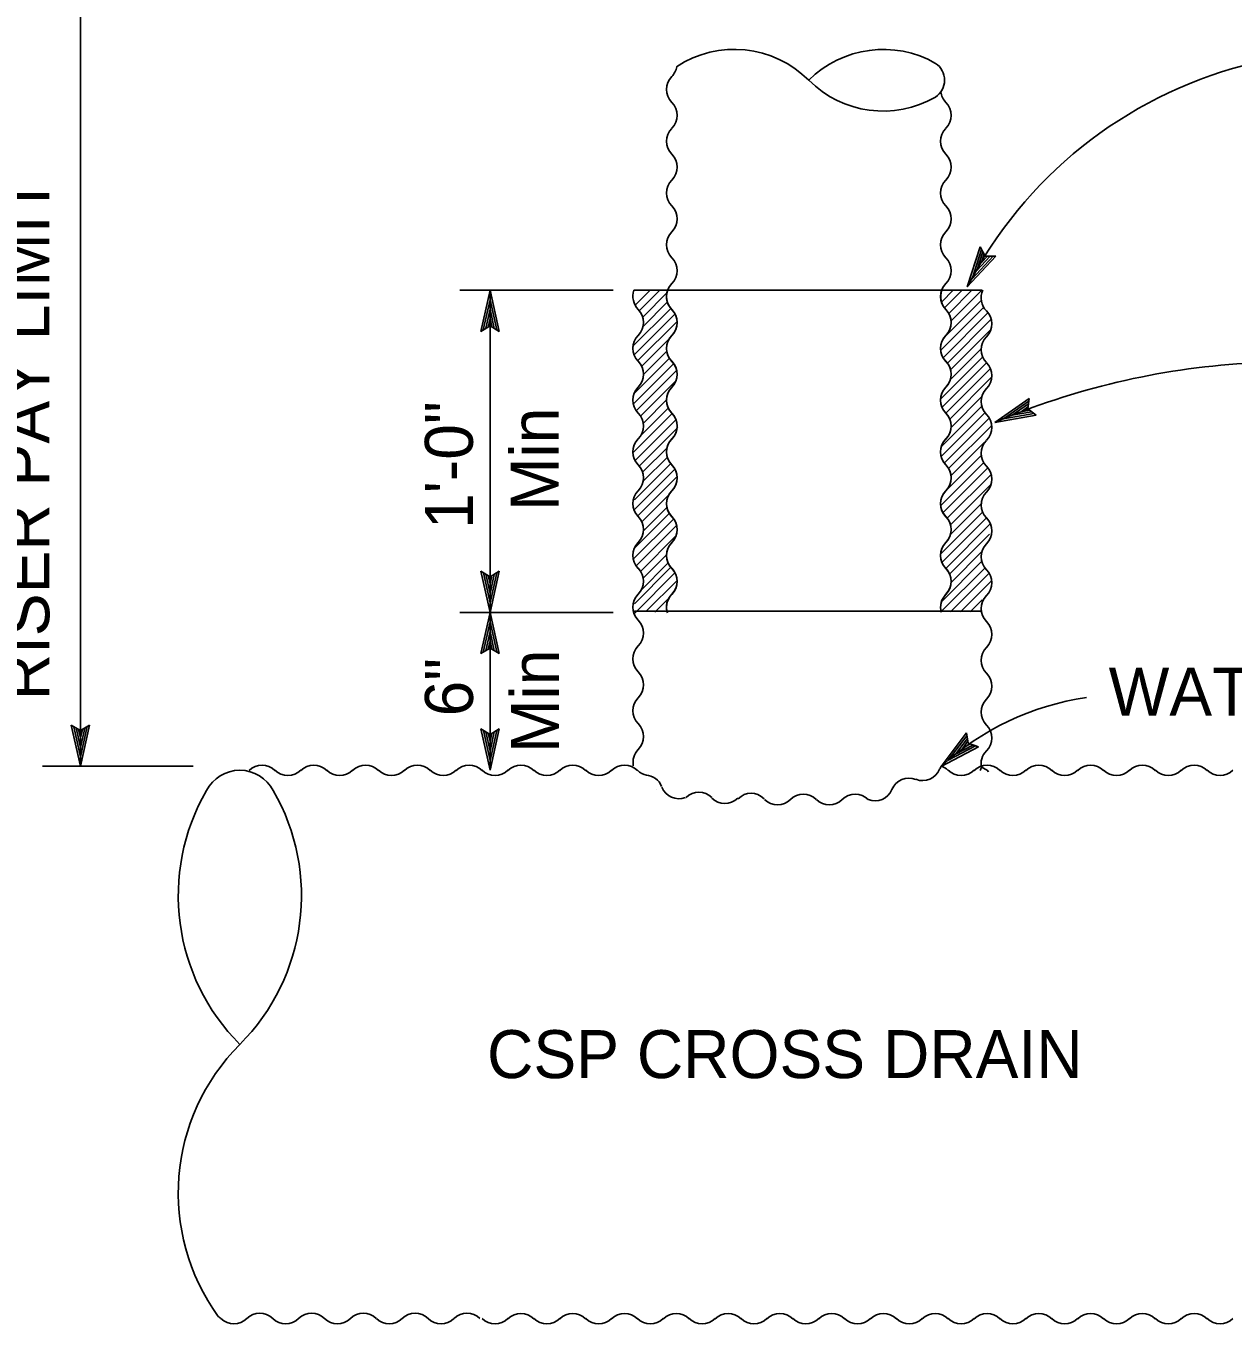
# Model space of a CAD drawing. Extents: x -894 to 866, y -472 to 714.
# Drawn here: x -705.7 to -529.7, y -92.7 to 96.7 of the extents above; entities that cross this region are included whole.
import ezdxf

# ---------------------------------------------------------------- set-up
doc = ezdxf.new("R2010")
doc.units = 0
for name, color, linetype in [('56 Stage 3 Anno', 7, 'Continuous'), ('57 Undefined', 7, 'Continuous'), ('59 Sndwall Anno', 7, 'Continuous'), ('60 Nongeo Data', 7, 'Continuous')]:
    doc.layers.add(name, color=color, linetype=linetype)

msp = doc.modelspace()

# ---------------------------------------------------------------- linework, layer by layer
at = {"layer": '56 Stage 3 Anno'}
for p, q in [((-697.76, 99.24), (-697.76, 92.74)), ((-697.75, 94.76), (-697.75, -11.3)), ((-568.42, 58.63), (-566.54, 64.48)), ((-566.54, 64.48), (-566.54, 64.48)), ((-566.54, 64.48), (-565.79, 63.12)), ((-564.23, 63.13), (-568.42, 58.63)), ((-567.72, 59.83), (-566.35, 64.1)), ((-564.65, 63.13), (-567.72, 59.82)), ((-567.02, 61.01), (-566.14, 63.77)), ((-565.08, 63.11), (-567.02, 61.01)), ((-566.32, 62.21), (-565.95, 63.39)), ((-565.47, 63.13), (-566.32, 62.21)), ((-565.79, 63.12), (-564.23, 63.13)), ((-564.23, 63.13), (-564.23, 63.13)), ((-620.07, 58.14), (-642.4, 58.14)), ((-639.35, 52.14), (-638.01, 58.14)), ((-638.01, 58.14), (-638.01, 11.14)), ((-638.01, 58.14), (-638.01, 58.14)), ((-638.01, 58.14), (-636.68, 52.14)), ((-568.42, 58.63), (-568.42, 58.63)), ((-639, 52.36), (-638.01, 56.76)), ((-638.64, 52.59), (-638.01, 55.38)), ((-638.01, 56.75), (-637.04, 52.38)), ((-638.01, 55.38), (-637.39, 52.55)), ((-638.29, 52.77), (-638.01, 54)), ((-638.01, 54), (-637.75, 52.79)), ((-638.01, 52.94), (-639.35, 52.14)), ((-639.35, 52.14), (-639.35, 52.14)), ((-636.68, 52.14), (-638.01, 52.94)), ((-636.68, 52.14), (-636.68, 52.14)), ((-564.42, 38.86), (-559.37, 42.37)), ((-563.13, 39.39), (-559.45, 41.94)), ((-559.37, 42.37), (-559.6, 40.83)), ((-559.37, 42.37), (-559.37, 42.37)), ((-558.36, 39.9), (-564.42, 38.86)), ((-558.69, 40.14), (-563.14, 39.38)), ((-561.86, 39.91), (-559.48, 41.56)), ((-559.04, 40.39), (-561.86, 39.91)), ((-560.58, 40.43), (-559.56, 41.14)), ((-559.34, 40.64), (-560.58, 40.43)), ((-559.6, 40.83), (-558.36, 39.9)), ((-558.36, 39.9), (-558.36, 39.9)), ((-564.42, 38.86), (-564.42, 38.86)), ((-638.01, 11.14), (-639.34, 17.14)), ((-639.34, 17.14), (-639.34, 17.14)), ((-639.34, 17.14), (-638.01, 16.34)), ((-638.01, 16.34), (-636.67, 17.14)), ((-636.67, 17.14), (-638.01, 11.14)), ((-636.67, 17.14), (-636.67, 17.14)), ((-638.02, 12.53), (-638.98, 16.91)), ((-638.01, 13.9), (-638.64, 16.73)), ((-638.01, 15.29), (-638.28, 16.5)), ((-637.03, 16.93), (-638.01, 12.52)), ((-637.39, 16.69), (-638.01, 13.9)), ((-637.73, 16.52), (-638.01, 15.29)), ((-620.07, 11.14), (-642.4, 11.14)), ((-639.35, 5.14), (-638.01, 11.14)), ((-639, 5.36), (-638.01, 9.76)), ((-638.01, 11.14), (-638.01, -11.85)), ((-638.01, 11.14), (-638.01, 11.14)), ((-638.01, 11.14), (-638.01, 11.14)), ((-638.01, 11.14), (-636.68, 5.14)), ((-638.01, 9.75), (-637.04, 5.38)), ((-638.64, 5.59), (-638.01, 8.38)), ((-638.01, 8.38), (-637.39, 5.55)), ((-638.01, 5.94), (-639.35, 5.14)), ((-638.29, 5.77), (-638.01, 7)), ((-638.01, 7), (-637.75, 5.79)), ((-636.68, 5.14), (-638.01, 5.94)), ((-639.35, 5.14), (-639.35, 5.14)), ((-636.68, 5.14), (-636.68, 5.14)), ((-697.75, -11.3), (-699.08, -5.3)), ((-699.08, -5.3), (-699.08, -5.3)), ((-699.08, -5.3), (-697.75, -6.1)), ((-697.76, -9.91), (-698.72, -5.54)), ((-697.75, -6.1), (-696.41, -5.3)), ((-696.41, -5.3), (-697.75, -11.3)), ((-696.77, -5.52), (-697.75, -9.92)), ((-696.41, -5.3), (-696.41, -5.3)), ((-697.75, -8.54), (-698.38, -5.71)), ((-697.75, -7.16), (-698.02, -5.95)), ((-697.13, -5.75), (-697.75, -8.54)), ((-697.47, -5.93), (-697.75, -7.16)), ((-638.01, -11.85), (-639.34, -5.85)), ((-639.34, -5.85), (-639.34, -5.85)), ((-639.34, -5.85), (-638.01, -6.65)), ((-638.02, -10.46), (-638.98, -6.09)), ((-638.01, -9.09), (-638.64, -6.26)), ((-638.01, -7.71), (-638.28, -6.5)), ((-638.01, -6.65), (-636.67, -5.85)), ((-636.67, -5.85), (-638.01, -11.85)), ((-637.03, -6.07), (-638.01, -10.47)), ((-637.39, -6.3), (-638.01, -9.09)), ((-637.73, -6.48), (-638.01, -7.71)), ((-636.67, -5.85), (-636.67, -5.85)), ((-572.24, -11.32), (-568.53, -6.42)), ((-571.18, -10.42), (-568.48, -6.85)), ((-570.14, -9.53), (-568.39, -7.23)), ((-568.53, -6.42), (-568.53, -6.42)), ((-568.53, -6.42), (-568.28, -7.95)), ((-566.8, -8.46), (-572.24, -11.32)), ((-567.2, -8.33), (-571.19, -10.43)), ((-567.61, -8.2), (-570.14, -9.53)), ((-569.08, -8.64), (-568.33, -7.65)), ((-567.97, -8.05), (-569.08, -8.64)), ((-568.28, -7.95), (-566.8, -8.46)), ((-566.8, -8.46), (-566.8, -8.46)), ((-681.31, -11.3), (-703.29, -11.3)), ((-697.75, -11.3), (-697.75, -11.3)), ((-572.24, -11.32), (-572.24, -11.32)), ((-638.01, -11.85), (-638.01, -11.85))]:
    msp.add_line(p, q, dxfattribs=at)
for centre, radius, start, end in [((-512, 29.52), 63.49, 104.6811, 152.7067), ((-521.21, -62.54), 110.22, 93.4914, 113.0784), ((-545.25, -40.92), 40.06, 98.3225, 132.3681)]:
    msp.add_arc(centre, radius, start, end, dxfattribs=at)
at = {"layer": '59 Sndwall Anno'}
msp.add_line((-567.73, 47.83), (-567.73, 47.83), dxfattribs=at)
for points in [[(-616.85, 55.96), (-614.67, 58.14)], [(-616.23, 55.17), (-613.28, 58.12)], [(-615.75, 54.23), (-612.14, 57.85)], [(-572.18, 56.42), (-570.41, 58.19)], [(-571.71, 55.61), (-569.09, 58.22)], [(-571.08, 54.82), (-567.68, 58.22)], [(-570.74, 53.74), (-566.26, 58.22)], [(-617.23, 49.93), (-611.66, 55.5)], [(-615.7, 52.87), (-612.17, 56.4)], [(-572.27, 49.38), (-566.08, 55.58)], [(-571.8, 51.27), (-566.4, 56.67)], [(-617.06, 48.68), (-611.02, 54.72)], [(-616.44, 47.89), (-610.73, 53.6)], [(-571.9, 48.34), (-565.42, 54.83)], [(-571.27, 47.56), (-564.86, 53.97)], [(-570.81, 46.6), (-564.92, 52.49)], [(-615.87, 47.07), (-611.87, 51.08)], [(-570.86, 45.14), (-566.43, 49.57)], [(-617.06, 41.61), (-611.23, 47.44)], [(-616.89, 43.19), (-611.89, 48.19)], [(-615.63, 45.87), (-612.29, 49.21)], [(-572.29, 42.29), (-566.24, 48.35)], [(-572.07, 41.1), (-565.62, 47.55)], [(-616.68, 40.57), (-610.79, 46.47)], [(-571.49, 40.26), (-565.01, 46.75)], [(-616.13, 39.71), (-610.83, 45.01)], [(-570.93, 39.41), (-564.93, 45.42)], [(-615.6, 38.82), (-612.18, 42.25)], [(-570.74, 38.19), (-566.24, 42.69)], [(-617.07, 34.53), (-611.46, 40.14)], [(-616.13, 36.88), (-612.06, 40.95)], [(-572.2, 35.31), (-566.24, 41.28)], [(-572.2, 33.9), (-565.84, 40.26)], [(-616.81, 33.38), (-610.93, 39.25)], [(-616.23, 32.54), (-610.64, 38.13)], [(-571.72, 32.97), (-565.17, 39.52)], [(-571.09, 32.18), (-564.84, 38.43)], [(-615.71, 31.64), (-612.13, 35.22)], [(-570.75, 31.11), (-565.94, 35.91)], [(-616.94, 27.58), (-611.69, 32.84)], [(-615.63, 30.32), (-612.18, 33.76)], [(-572.28, 26.75), (-566.06, 32.97)], [(-571.92, 25.7), (-565.4, 32.22)], [(-571.71, 28.73), (-566.39, 34.05)], [(-617.03, 26.08), (-611.08, 32.04)], [(-616.46, 25.24), (-610.73, 30.97)], [(-571.28, 24.92), (-564.88, 31.32)], [(-570.82, 23.97), (-565.03, 29.76)], [(-615.88, 24.38), (-611.91, 28.34)], [(-615.66, 23), (-612.11, 26.56)], [(-570.84, 22.53), (-566.24, 27.13)], [(-617.17, 18.88), (-611.28, 24.76)], [(-616.96, 20.5), (-611.92, 25.53)], [(-572.29, 19.67), (-566.24, 25.72)], [(-572.08, 18.46), (-565.61, 24.94)], [(-616.69, 17.94), (-610.83, 23.8)], [(-571.51, 17.62), (-565.06, 24.07)], [(-616.13, 17.08), (-610.81, 22.41)], [(-570.94, 16.77), (-565.18, 22.54)], [(-615.63, 16.17), (-612.18, 19.62)], [(-570.74, 15.56), (-566.24, 20.06)], [(-616.97, 12.41), (-611.68, 17.7)], [(-616.13, 14.25), (-612.07, 18.31)], [(-572.2, 11.27), (-565.83, 17.64)], [(-572.19, 12.7), (-566.24, 18.65)], [(-616.92, 11.05), (-611.07, 16.9)], [(-615.18, 11.38), (-610.79, 15.77)], [(-570.84, 11.22), (-565.25, 16.81)], [(-569.42, 11.22), (-564.93, 15.71)], [(-613.98, 11.16), (-611.94, 13.2)], [(-568.01, 11.22), (-566.24, 12.99)]]:
    msp.add_lwpolyline(points, dxfattribs=at)
at = {"layer": '60 Nongeo Data'}
for p, q in [((-611.51, 89.33), (-611.51, 89.33)), ((-571.52, 85.55), (-571.52, 85.55)), ((-611.51, 74.22), (-611.51, 74.22)), ((-571.52, 74.22), (-571.52, 74.22)), ((-611.51, 70.44), (-611.51, 70.44)), ((-571.52, 70.44), (-571.52, 70.44)), ((-617.02, 58.14), (-612.12, 58.14)), ((-612.12, 58.14), (-572.13, 58.14)), ((-566.25, 58.15), (-572.13, 58.15)), ((-616.4, 55.34), (-616.4, 55.34)), ((-611.51, 55.34), (-611.51, 55.34)), ((-571.52, 55.34), (-571.52, 55.34)), ((-565.62, 55.13), (-565.62, 55.13)), ((-616.4, 40.23), (-616.4, 40.23)), ((-611.51, 40.23), (-611.51, 40.23)), ((-571.52, 40.23), (-571.52, 40.23)), ((-565.62, 40.03), (-565.62, 40.03)), ((-616.39, 25.12), (-616.39, 25.12)), ((-611.51, 25.12), (-611.51, 25.12)), ((-571.52, 25.12), (-571.52, 25.12)), ((-565.62, 24.92), (-565.62, 24.92)), ((-616.96, 11.33), (-566.41, 11.33)), ((-616.39, 10.02), (-616.39, 10.02)), ((-565.62, 9.82), (-565.62, 9.82)), ((-616.39, -5.09), (-616.39, -5.09)), ((-565.62, -5.29), (-565.62, -5.29)), ((-665.61, -11.89), (-665.61, -11.89)), ((-650.5, -11.89), (-650.5, -11.89)), ((-635.4, -11.89), (-635.4, -11.89)), ((-620.29, -11.89), (-620.29, -11.89)), ((-559.87, -11.89), (-559.87, -11.89)), ((-544.76, -11.89), (-544.76, -11.89)), ((-613.81, -14.68), (-613.81, -14.68)), ((-579.4, -14.68), (-579.4, -14.68)), ((-599, -16.16), (-599, -16.16)), ((-594.2, -16.16), (-594.2, -16.16)), ((-665.93, -91.86), (-665.93, -91.86)), ((-650.82, -91.86), (-650.82, -91.86)), ((-635.4, -91.89), (-635.4, -91.89)), ((-620.29, -91.89), (-620.29, -91.89)), ((-605.18, -91.89), (-605.18, -91.89)), ((-590.08, -91.89), (-590.08, -91.89)), ((-574.97, -91.89), (-574.97, -91.89)), ((-559.87, -91.89), (-559.87, -91.89)), ((-544.76, -91.89), (-544.76, -91.89))]:
    msp.add_line(p, q, dxfattribs=at)
for centre, radius, start, end in [((-602.39, 77.91), 15.37, 45, 123.255), ((-580.66, 77.91), 15.37, 60.2227, 135.0005), ((-574.69, 88.8), 2.96, 303.33, 55.8385), ((-609.62, 87.44), 2.67, 135.073, 224.9234), ((-613.41, 91.21), 2.67, 315.0754, 350.0418), ((-580.69, 99.6), 15.31, 225, 299.8927), ((-613.41, 83.66), 2.67, 315.0745, 44.9219), ((-569.63, 87.44), 2.67, 187.1994, 224.9227), ((-569.63, 87.44), 2.67, 187.6003, 224.9274), ((-573.42, 83.66), 2.67, 315.0745, 44.9219), ((-573.42, 83.66), 2.67, 315.0781, 44.9255), ((-609.62, 79.88), 2.67, 135.073, 224.9234), ((-569.63, 79.88), 2.67, 135.073, 224.9234), ((-569.63, 79.88), 2.67, 135.0766, 224.927), ((-613.41, 76.11), 2.67, 315.0745, 44.9219), ((-573.42, 76.11), 2.67, 315.0745, 44.9219), ((-573.42, 76.11), 2.67, 315.0781, 44.9255), ((-609.62, 72.33), 2.67, 135.0766, 224.927), ((-569.63, 72.33), 2.67, 135.0766, 224.927), ((-613.41, 68.56), 2.67, 315.0781, 44.9255), ((-573.42, 68.56), 2.67, 315.0781, 44.9255), ((-609.62, 64.78), 2.67, 135.0766, 224.927), ((-569.63, 64.78), 2.67, 135.0766, 224.927), ((-613.41, 61), 2.67, 315.0781, 44.9255), ((-573.42, 61), 2.67, 315.0781, 44.9255), ((-609.62, 57.23), 2.67, 135.0766, 224.927), ((-569.63, 57.23), 2.67, 135.0766, 224.927), ((-614.51, 57.23), 2.67, 160.1063, 224.927), ((-609.61, 57.2), 2.67, 159.335, 224.9232), ((-569.63, 57.21), 2.67, 159.335, 224.9232), ((-563.73, 57.02), 2.67, 155.0108, 224.927), ((-618.29, 53.45), 2.67, 315.0781, 44.9255), ((-613.41, 53.45), 2.67, 315.0781, 44.9255), ((-613.4, 53.42), 2.67, 315.0745, 44.9219), ((-573.42, 53.45), 2.67, 315.0781, 44.9255), ((-573.42, 53.43), 2.67, 315.0745, 44.9219), ((-567.52, 53.25), 2.67, 315.0781, 44.9255), ((-614.5, 49.67), 2.67, 135.0766, 224.927), ((-609.62, 49.67), 2.67, 135.0766, 224.927), ((-609.61, 49.65), 2.67, 135.073, 224.9234), ((-569.63, 49.67), 2.67, 135.0766, 224.927), ((-569.63, 49.65), 2.67, 135.073, 224.9234), ((-563.73, 49.47), 2.67, 135.0766, 224.927), ((-618.29, 45.9), 2.67, 315.0781, 44.9255), ((-613.41, 45.9), 2.67, 315.0781, 44.9255), ((-613.4, 45.87), 2.67, 315.0745, 44.9219), ((-573.42, 45.9), 2.67, 315.0781, 44.9255), ((-573.42, 45.88), 2.67, 315.0745, 44.9219), ((-567.52, 45.69), 2.67, 315.0781, 44.9255), ((-614.5, 42.12), 2.67, 135.0766, 224.927), ((-609.62, 42.12), 2.67, 135.0766, 224.927), ((-609.61, 42.09), 2.67, 135.073, 224.9234), ((-569.63, 42.12), 2.67, 135.0766, 224.927), ((-569.63, 42.1), 2.67, 135.073, 224.9234), ((-563.73, 41.92), 2.67, 135.0766, 224.927), ((-618.29, 38.34), 2.67, 315.0781, 44.9255), ((-613.41, 38.34), 2.67, 315.0781, 44.9255), ((-613.4, 38.32), 2.67, 315.0745, 44.9219), ((-573.42, 38.32), 2.67, 315.0745, 44.9219), ((-573.42, 38.34), 2.67, 315.0781, 44.9255), ((-567.52, 38.14), 2.67, 315.0781, 44.9255), ((-614.5, 34.57), 2.67, 135.0766, 224.927), ((-609.62, 34.57), 2.67, 135.0766, 224.927), ((-609.61, 34.54), 2.67, 135.073, 224.9234), ((-569.63, 34.57), 2.67, 135.0766, 224.927), ((-569.63, 34.55), 2.67, 135.073, 224.9234), ((-563.73, 34.36), 2.67, 135.0766, 224.927), ((-618.29, 30.79), 2.67, 315.0781, 44.9255), ((-613.41, 30.79), 2.67, 315.0781, 44.9255), ((-613.4, 30.76), 2.67, 315.0745, 44.9219), ((-573.42, 30.77), 2.67, 315.0745, 44.9219), ((-573.42, 30.79), 2.67, 315.0781, 44.9255), ((-567.52, 30.59), 2.67, 315.0781, 44.9255), ((-614.5, 27.02), 2.67, 135.0766, 224.927), ((-609.62, 27.02), 2.67, 135.0766, 224.927), ((-609.61, 26.99), 2.67, 135.073, 224.9234), ((-569.63, 27.02), 2.67, 135.0766, 224.927), ((-569.63, 26.99), 2.67, 135.073, 224.9234), ((-563.73, 26.81), 2.67, 135.0766, 224.927), ((-618.29, 23.24), 2.67, 315.0781, 44.9255), ((-613.41, 23.24), 2.67, 315.0781, 44.9255), ((-613.4, 23.21), 2.67, 315.0745, 44.9219), ((-573.42, 23.22), 2.67, 315.0745, 44.9219), ((-573.42, 23.24), 2.67, 315.0781, 44.9255), ((-567.52, 23.04), 2.67, 315.0781, 44.9255), ((-614.5, 19.46), 2.67, 135.0766, 224.927), ((-609.62, 19.46), 2.67, 135.0766, 224.927), ((-609.61, 19.43), 2.67, 135.073, 224.9234), ((-569.63, 19.46), 2.67, 135.0766, 224.927), ((-569.63, 19.44), 2.67, 135.073, 224.9234), ((-563.73, 19.26), 2.67, 135.0766, 224.927), ((-618.29, 15.69), 2.67, 315.0781, 44.9255), ((-613.41, 15.69), 2.67, 315.0781, 44.9255), ((-613.4, 15.66), 2.67, 315.0745, 44.9219), ((-573.42, 15.66), 2.67, 315.0745, 44.9219), ((-573.42, 15.69), 2.67, 315.0781, 44.9255), ((-567.52, 15.48), 2.67, 315.0781, 44.9255), ((-614.5, 11.91), 2.67, 135.0766, 224.927), ((-609.62, 11.91), 2.67, 135.0766, 198.1742), ((-609.61, 11.88), 2.67, 135.073, 192.1887), ((-569.63, 11.89), 2.67, 135.073, 195.7353), ((-569.63, 11.91), 2.67, 135.0766, 195.9077), ((-563.73, 11.71), 2.67, 135.0766, 224.927), ((-618.29, 8.13), 2.67, 315.0781, 44.9255), ((-567.52, 7.93), 2.67, 315.0781, 44.9255), ((-614.5, 4.36), 2.67, 135.0766, 224.927), ((-563.73, 4.15), 2.67, 135.0766, 224.927), ((-618.29, 0.58), 2.67, 315.0781, 44.9255), ((-567.52, 0.38), 2.67, 315.0781, 44.9255), ((-614.5, -3.2), 2.67, 135.0766, 224.927), ((-563.73, -3.4), 2.67, 135.0766, 224.927), ((-618.29, -6.97), 2.67, 315.0781, 44.9255), ((-567.52, -7.18), 2.67, 315.0781, 44.9255), ((-614.5, -10.75), 2.67, 135.0753, 190.4412), ((-563.73, -10.95), 2.67, 135.0753, 192.3135), ((-671.27, -13.79), 2.67, 45.0781, 134.9255), ((-663.72, -13.79), 2.67, 45.0781, 134.9255), ((-656.17, -13.79), 2.67, 45.0781, 134.9255), ((-648.62, -13.79), 2.67, 45.0781, 134.9255), ((-641.06, -13.79), 2.67, 45.0781, 134.9255), ((-633.51, -13.79), 2.67, 45.0781, 134.9255), ((-625.96, -13.79), 2.67, 45.0781, 134.9255), ((-618.4, -13.79), 2.67, 45.0781, 134.9255), ((-569.97, -12.74), 2.67, 146.6221, 157.925), ((-573.09, -13.79), 2.67, 45.0786, 71.7261), ((-565.53, -13.79), 2.67, 45.0781, 134.9255), ((-557.98, -13.79), 2.67, 45.0781, 134.9255), ((-550.43, -13.79), 2.67, 45.0781, 134.9255), ((-542.88, -13.79), 2.67, 45.0781, 134.9255), ((-535.32, -13.79), 2.67, 45.0781, 134.9255), ((-674.5, -17.39), 5.5, 27.5715, 152.478), ((-667.5, -10), 2.67, 225.0766, 314.927), ((-659.95, -10), 2.67, 225.0766, 314.927), ((-652.39, -10), 2.67, 225.0766, 314.927), ((-644.84, -10), 2.67, 225.0766, 314.927), ((-637.29, -10), 2.67, 225.0766, 314.927), ((-629.73, -10), 2.67, 225.0766, 314.927), ((-622.18, -10), 2.67, 225.0766, 314.927), ((-614.63, -10), 2.67, 225.0753, 258.5746), ((-615.46, -15.24), 2.67, 22.0745, 86.0333), ((-576.92, -15.69), 2.67, 68.0781, 157.9255), ((-574.92, -10.73), 2.67, 248.0766, 337.927), ((-569.31, -10), 2.67, 225.0766, 314.927), ((-564.07, -12.94), 2.67, 146.6221, 157.925), ((-567.19, -13.99), 2.67, 45.0786, 71.7261), ((-561.76, -10), 2.67, 225.0766, 314.927), ((-554.21, -10), 2.67, 225.0766, 314.927), ((-546.65, -10), 2.67, 225.0766, 314.927), ((-539.1, -10), 2.67, 225.0766, 314.927), ((-531.55, -10), 2.67, 225.0766, 314.927), ((-652.81, -30.19), 30.67, 150.0001, 225), ((-696.19, -30.19), 30.67, 315, 30.0088), ((-610.5, -13.36), 2.67, 202.073, 291.9234), ((-607.55, -17.73), 2.67, 45.0745, 134.9219), ((-581.88, -13.68), 2.67, 248.0766, 337.927), ((-603.78, -14.08), 2.67, 225.073, 314.9234), ((-599.94, -17.92), 2.67, 45.0745, 134.9219), ((-596.09, -14.27), 2.67, 225.0766, 314.927), ((-592.32, -18.05), 2.67, 45.0781, 134.9255), ((-588.54, -14.27), 2.67, 225.0766, 314.927), ((-584.76, -18.05), 2.67, 45.0781, 134.9255), ((-652.81, -73.57), 30.67, 135, 215.9094), ((-679.15, -93.76), 2.67, 45.0786, 55.7046), ((-675.37, -89.97), 2.67, 225.0766, 314.927), ((-671.6, -93.76), 2.67, 45.0781, 134.9255), ((-667.82, -89.97), 2.67, 225.0766, 314.927), ((-664.04, -93.75), 2.67, 45.0781, 134.9255), ((-660.27, -89.97), 2.67, 225.0766, 314.927), ((-656.49, -93.75), 2.67, 45.0781, 134.9255), ((-652.71, -89.97), 2.67, 225.0766, 314.927), ((-648.94, -93.75), 2.67, 45.0781, 134.9255), ((-645.16, -89.97), 2.67, 225.0766, 314.927), ((-641.38, -93.75), 2.67, 45.0781, 134.9255), ((-637.29, -90), 2.67, 225.0766, 314.927), ((-633.51, -93.79), 2.67, 45.0781, 134.9255), ((-629.73, -90), 2.67, 225.0766, 314.927), ((-625.96, -93.79), 2.67, 45.0781, 134.9255), ((-622.18, -90), 2.67, 225.0766, 314.927), ((-618.4, -93.79), 2.67, 45.0781, 134.9255), ((-614.63, -90), 2.67, 225.0766, 314.927), ((-610.85, -93.79), 2.67, 45.0781, 134.9255), ((-607.08, -90), 2.67, 225.0766, 314.927), ((-603.3, -93.79), 2.67, 45.0781, 134.9255), ((-599.52, -90), 2.67, 225.0766, 314.927), ((-595.75, -93.79), 2.67, 45.0781, 134.9255), ((-591.97, -90), 2.67, 225.0766, 314.927), ((-588.19, -93.79), 2.67, 45.0781, 134.9255), ((-584.42, -90), 2.67, 225.0766, 314.927), ((-580.64, -93.79), 2.67, 45.0781, 134.9255), ((-576.86, -90), 2.67, 225.0766, 314.927), ((-573.09, -93.79), 2.67, 45.0781, 134.9255), ((-569.31, -90), 2.67, 225.0766, 314.927), ((-565.53, -93.79), 2.67, 45.0781, 134.9255), ((-561.76, -90), 2.67, 225.0766, 314.927), ((-557.98, -93.79), 2.67, 45.0781, 134.9255), ((-554.21, -90), 2.67, 225.0766, 314.927), ((-550.43, -93.79), 2.67, 45.0781, 134.9255), ((-546.65, -90), 2.67, 225.0766, 314.927), ((-542.88, -93.79), 2.67, 45.0781, 134.9255), ((-539.1, -90), 2.67, 225.0766, 314.927), ((-535.32, -93.79), 2.67, 45.0781, 134.9255), ((-531.55, -90), 2.67, 225.0766, 314.927)]:
    msp.add_arc(centre, radius, start, end, dxfattribs=at)

# ---------------------------------------------------------------- texts
at = {"layer": '57 Undefined'}
for s, p in [('RISER PAY LIMIT', (-702.29, -1.69)), ('1\'-0"', (-640.52, 23.31)), ('Min', (-628.01, 25.94)), ('6"', (-640.51, -4.03)), ('Min', (-627.95, -9.36))]:
    msp.add_text(s, height=7, rotation=90, dxfattribs=at).set_placement(p)
for s, p in [('WATERTIGHT WELD', (-547.79, -3.93)), ('CSP CROSS DRAIN', (-638.45, -56.8))]:
    msp.add_text(s, height=7, dxfattribs=at).set_placement(p)

doc.saveas('drawing.dxf')
